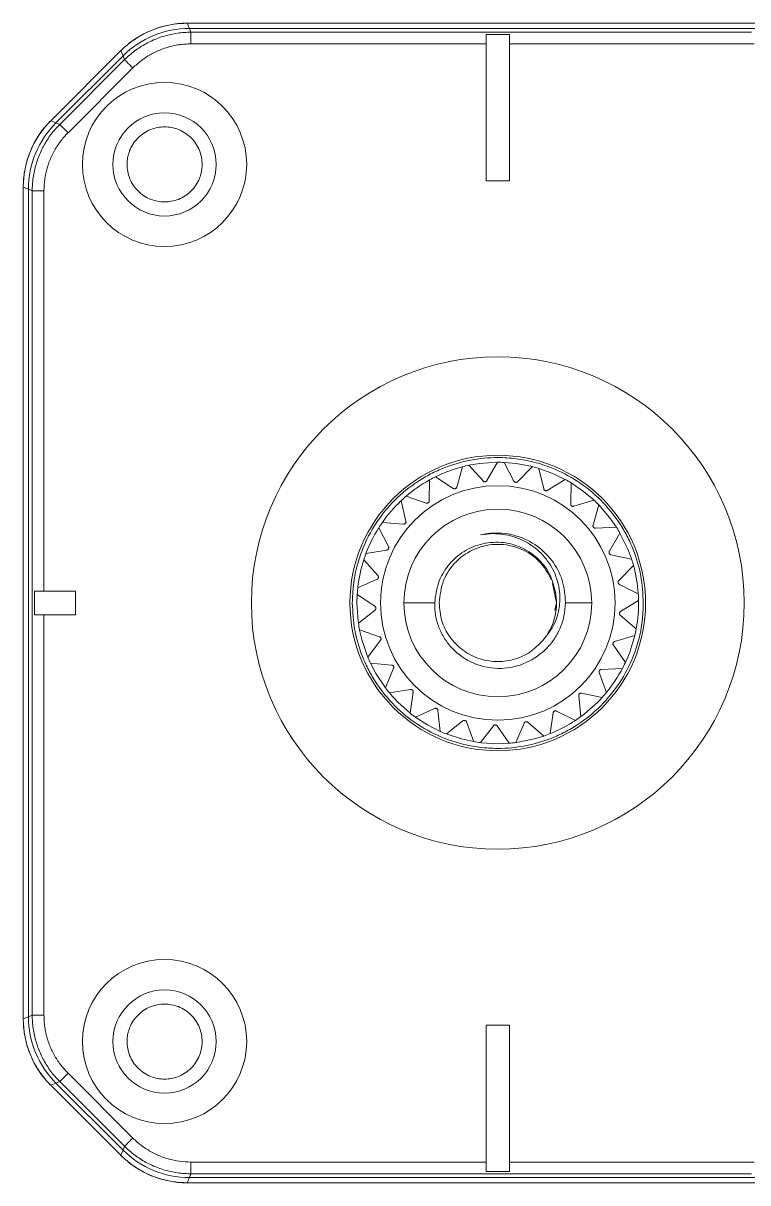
# Model space of a CAD drawing. Header units: millimetres. Extents: x 0 to 297, y 0 to 210.
# Drawn here: x 75.86 to 91.3, y 112.29 to 137.01 of the extents above; entities that cross this region are included whole.
import ezdxf

# ---------------------------------------------------------------- set-up
doc = ezdxf.new("R2010")
doc.units = ezdxf.units.MM

msp = doc.modelspace()

# ---------------------------------------------------------------- linework, layer by layer
at = {"color": 7, "linetype": 'Continuous', "lineweight": 15}
for p, q in [((79.358, 137.014), (79.405, 136.903)), ((119.088, 137.014), (79.358, 137.014)), ((118.977, 136.903), (79.405, 136.903)), ((79.405, 136.903), (79.438, 136.822)), ((91.378, 136.822), (79.438, 136.822)), ((79.438, 136.822), (79.438, 136.572)), ((85.726, 136.772), (86.226, 136.772)), ((85.726, 136.572), (85.726, 136.772)), ((86.226, 136.772), (86.226, 136.572)), ((85.726, 136.572), (79.438, 136.572)), ((85.726, 133.653), (85.726, 136.572)), ((91.438, 136.572), (86.226, 136.572)), ((86.226, 136.572), (86.226, 133.653)), ((77.944, 136.429), (76.45, 134.935)), ((77.991, 136.317), (76.562, 134.888)), ((78.024, 136.237), (76.642, 134.855)), ((77.944, 136.429), (77.991, 136.317)), ((78.024, 136.237), (77.991, 136.317)), ((78.201, 136.06), (76.819, 134.678)), ((76.45, 134.935), (76.562, 134.888)), ((76.562, 134.888), (76.642, 134.855)), ((75.976, 133.474), (75.865, 133.521)), ((75.865, 133.521), (75.865, 115.785)), ((86.226, 133.653), (85.726, 133.653)), ((76.057, 133.441), (75.976, 133.474)), ((75.976, 133.474), (75.976, 115.831)), ((76.057, 133.441), (76.057, 115.864)), ((76.307, 133.441), (76.057, 133.441)), ((76.307, 133.441), (76.307, 124.903)), ((85.662, 127.255), (85.361, 127.589)), ((85.968, 127.653), (85.743, 127.263)), ((86.319, 127.251), (86.111, 127.65)), ((85.025, 127.095), (84.65, 127.344)), ((85.222, 127.556), (85.101, 127.123)), ((86.714, 127.561), (86.399, 127.239)), ((86.955, 127.084), (86.852, 127.522)), ((84.523, 127.277), (84.514, 126.828)), ((87.414, 127.286), (87.029, 127.053)), ((87.529, 126.765), (87.538, 127.214)), ((83.916, 126.834), (84.019, 126.396)), ((84.447, 126.782), (84.023, 126.929)), ((88.024, 126.846), (87.593, 126.716)), ((88.005, 126.312), (88.126, 126.745)), ((83.966, 126.334), (83.518, 126.372)), ((83.439, 126.253), (83.647, 125.854)), ((88.505, 126.268), (88.055, 126.249)), ((88.354, 125.756), (88.579, 126.145)), ((83.611, 125.782), (83.168, 125.707)), ((88.827, 125.588), (88.387, 125.682)), ((83.12, 125.571), (83.421, 125.237)), ((88.553, 125.13), (88.868, 125.451)), ((83.405, 125.158), (82.994, 124.975)), ((76.107, 124.903), (76.307, 124.903)), ((76.107, 124.403), (76.107, 124.903)), ((76.307, 124.903), (76.976, 124.903)), ((76.976, 124.903), (76.976, 124.403)), ((87.226, 124.653), (87.144, 125.069)), ((88.97, 124.85), (88.567, 125.05)), ((82.976, 124.653), (82.982, 124.832)), ((82.982, 124.832), (83.252, 124.653)), ((83.252, 124.653), (83.356, 124.583)), ((84.632, 124.653), (83.976, 124.653)), ((87.194, 124.49), (87.226, 124.653)), ((87.976, 124.653), (87.419, 124.653)), ((88.591, 124.474), (88.887, 124.653)), ((88.887, 124.653), (88.976, 124.707)), ((76.307, 124.403), (76.107, 124.403)), ((76.307, 124.403), (76.307, 115.864)), ((76.976, 124.403), (76.307, 124.403)), ((83.36, 124.503), (83.007, 124.223)), ((88.925, 124.099), (88.584, 124.393)), ((83.031, 124.082), (83.456, 123.934)), ((88.464, 123.829), (88.895, 123.959)), ((83.479, 123.857), (83.207, 123.498)), ((88.695, 123.383), (88.438, 123.753)), ((83.266, 123.367), (83.714, 123.33)), ((83.756, 123.261), (83.581, 122.846)), ((88.293, 122.747), (88.137, 123.169)), ((88.181, 123.236), (88.631, 123.255)), ((83.67, 122.734), (84.114, 122.809)), ((84.172, 122.752), (84.106, 122.307)), ((87.747, 122.231), (87.7, 122.678)), ((87.76, 122.732), (88.2, 122.639)), ((84.22, 122.22), (84.631, 122.403)), ((84.701, 122.363), (84.748, 121.916)), ((84.88, 121.86), (85.233, 122.14)), ((87.089, 121.867), (87.155, 122.312)), ((87.226, 122.349), (87.629, 122.149)), ((85.311, 122.118), (85.467, 121.696)), ((85.609, 121.675), (85.881, 122.034)), ((85.962, 122.032), (86.219, 121.663)), ((86.361, 121.677), (86.535, 122.092)), ((86.614, 122.111), (86.955, 121.817)), ((75.865, 115.785), (75.976, 115.831)), ((75.976, 115.831), (76.057, 115.864)), ((76.307, 115.864), (76.057, 115.864)), ((85.726, 115.653), (86.226, 115.653)), ((85.726, 112.733), (85.726, 115.653)), ((86.226, 115.653), (86.226, 112.733)), ((76.819, 114.627), (78.201, 113.246)), ((76.562, 114.417), (76.45, 114.371)), ((76.45, 114.371), (77.944, 112.877)), ((76.642, 114.45), (76.562, 114.417)), ((76.562, 114.417), (77.991, 112.988)), ((76.642, 114.45), (78.024, 113.069)), ((77.944, 112.877), (77.991, 112.988)), ((77.991, 112.988), (78.024, 113.069)), ((79.438, 112.733), (85.726, 112.733)), ((79.438, 112.733), (79.438, 112.483)), ((85.726, 112.533), (85.726, 112.733)), ((85.726, 112.533), (86.226, 112.533)), ((86.226, 112.733), (91.438, 112.733)), ((86.226, 112.733), (86.226, 112.533)), ((79.405, 112.403), (79.358, 112.291)), ((79.358, 112.291), (119.088, 112.291)), ((79.438, 112.483), (79.405, 112.403)), ((79.405, 112.403), (118.977, 112.403)), ((79.438, 112.483), (91.378, 112.483))]:
    msp.add_line(p, q, dxfattribs=at)
at = {"color": 7, "linetype": 'Continuous', "lineweight": 15, "flags": 128}
for points in [[(78.201, 136.06), (78.166, 136.094), (78.134, 136.127), (78.103, 136.157), (78.077, 136.184), (78.055, 136.206), (78.038, 136.222), (78.028, 136.233), (78.024, 136.237)], [(76.819, 134.678), (76.785, 134.713), (76.752, 134.745), (76.722, 134.776), (76.695, 134.803), (76.673, 134.825), (76.657, 134.841), (76.646, 134.851), (76.642, 134.855)], [(85.361, 127.589), (85.585, 127.627), (85.967, 127.653)], [(86.111, 127.65), (86.368, 127.627), (86.714, 127.561)], [(86.852, 127.522), (87.124, 127.424), (87.414, 127.286)], [(87.538, 127.214), (87.803, 127.033), (88.019, 126.85)], [(88.126, 126.745), (88.356, 126.479), (88.5, 126.275)], [(88.579, 126.145), (88.748, 125.801), (88.824, 125.598)], [(83.005, 124.238), (83.002, 124.261), (82.976, 124.653)], [(83.202, 123.512), (83.079, 123.876), (83.033, 124.07)], [(83.581, 122.846), (83.378, 123.153), (83.266, 123.367)], [(84.096, 122.315), (83.855, 122.531), (83.679, 122.723)], [(84.748, 121.916), (84.476, 122.055), (84.232, 122.212)], [(85.456, 121.698), (85.2, 121.755), (84.894, 121.855)], [(86.219, 121.663), (85.976, 121.653), (85.624, 121.673)], [(86.955, 121.817), (86.753, 121.755), (86.376, 121.679)], [(76.819, 114.627), (76.785, 114.593), (76.752, 114.56), (76.722, 114.53), (76.695, 114.503), (76.673, 114.481), (76.657, 114.464), (76.646, 114.454), (76.642, 114.45)], [(78.201, 113.246), (78.166, 113.211), (78.134, 113.178), (78.103, 113.148), (78.077, 113.121), (78.055, 113.099), (78.038, 113.083), (78.028, 113.073), (78.024, 113.069)]]:
    msp.add_lwpolyline(points, dxfattribs=at)
at = {"color": 7, "linetype": 'Continuous', "lineweight": 15}
for centre, radius in [((78.876, 134.003), 1.75), ((78.876, 134.003), 1.1), ((85.976, 124.653), 5.25), ((85.976, 124.653), 3.15), ((85.976, 124.653), 2.5), ((78.876, 115.303), 1.75), ((78.876, 115.303), 1.1)]:
    msp.add_circle(centre, radius, dxfattribs=at)
for radius, start, end in [(3, 101.8316, 104.5684), (3, 87.4316, 90.1684), (3, 116.2316, 118.9684), (3, 104.6062, 115.9865), (3, 73.0316, 75.7684), (3, 119.0375, 130.6316), (3, 58.6316, 61.3684), (3, 130.6316, 133.3684), (3, 44.2316, 46.9684), (3, 133.4673, 145.0316), (2, 0, 180), (3, 145.0316, 147.7684), (3, 147.8954, 159.4316), (3, 29.8316, 32.5684), (3, 159.4316, 162.1684), (3, 162.1684, 173.5451), (3, 15.4316, 18.1684), (3, 3.9883, 15.4316), (3, 173.8316, 176.5684), (2, 180, 0), (1.25, 320.4721, 8.1319), (3, 349.6096, 1.0316), (3, 1.0316, 3.7684), (3, 188.2316, 190.9684), (3, 335.2266, 346.6316), (3, 346.6316, 349.3684), (3, 202.6316, 205.3684), (3, 332.2316, 334.9684), (3, 320.8396, 332.2316), (3, 217.0316, 219.7684), (3, 306.4488, 317.8316), (3, 317.8316, 320.5684), (3, 231.4316, 234.1684), (3, 292.0542, 303.4316), (3, 303.4316, 306.1684), (3, 245.8316, 248.5684), (3, 260.2316, 262.9684), (3, 274.6316, 277.3684), (3, 289.0316, 291.7684)]:
    msp.add_arc((85.976, 124.653), radius, start, end, dxfattribs=at)
for centre, major_axis, ratio, start_param, end_param in [((79.359, 135.014), (-0.765, 1.848), 0.999955, 5.890502, 6.675869), ((79.405, 134.903), (-0.765, 1.848), 0.999886, 5.890527, 6.675844), ((77.865, 133.521), (-1.848, 0.765), 0.999955, 5.890502, 6.675869), ((77.977, 133.474), (-1.848, 0.765), 0.999886, 5.890527, 6.675844), ((77.865, 115.785), (-1.848, -0.765), 0.999955, 5.890502, 6.675869), ((77.977, 115.831), (-1.848, -0.765), 0.999886, 5.890527, 6.675844), ((79.405, 114.403), (-0.765, -1.848), 0.999886, 5.890527, 6.675844), ((79.359, 114.291), (-0.765, -1.848), 0.999955, 5.890502, 6.675869)]:
    msp.add_ellipse(centre, major_axis=major_axis, ratio=ratio, start_param=start_param, end_param=end_param, dxfattribs=at)
for points, knots in [([(77.945, 136.427), (77.979, 136.46), (78.048, 136.526), (78.16, 136.615), (78.277, 136.697), (78.4, 136.77), (78.528, 136.834), (78.66, 136.888), (78.795, 136.933), (78.934, 136.969), (79.074, 136.994), (79.216, 137.01), (79.312, 137.012), (79.359, 137.013)], [0, 0, 0, 0, 0.09091, 0.181819, 0.272728, 0.363637, 0.454546, 0.545454, 0.636363, 0.727272, 0.818181, 0.90909, 1, 1, 1, 1]), ([(78.024, 136.237), (78.058, 136.27), (78.127, 136.336), (78.239, 136.425), (78.356, 136.506), (78.479, 136.579), (78.607, 136.643), (78.739, 136.698), (78.874, 136.743), (79.013, 136.778), (79.153, 136.804), (79.295, 136.819), (79.39, 136.821), (79.438, 136.822)], [0, 0, 0, 0, 0.090913, 0.181825, 0.272735, 0.363646, 0.454555, 0.545464, 0.636372, 0.727279, 0.818187, 0.909093, 1, 1, 1, 1]), ([(79.438, 136.572), (79.395, 136.572), (79.311, 136.57), (79.184, 136.556), (79.06, 136.533), (78.937, 136.501), (78.779, 136.447), (78.591, 136.36), (78.382, 136.227), (78.261, 136.116), (78.201, 136.06)], [0, 0, 0, 0, 0.092882, 0.18504, 0.276965, 0.369151, 0.462087, 0.641959, 0.820055, 1, 1, 1, 1]), ([(75.866, 133.52), (75.867, 133.568), (75.869, 133.663), (75.885, 133.805), (75.91, 133.945), (75.946, 134.084), (75.991, 134.219), (76.045, 134.351), (76.109, 134.479), (76.182, 134.602), (76.264, 134.719), (76.353, 134.831), (76.419, 134.9), (76.452, 134.934)], [0, 0, 0, 0, 0.09091, 0.181819, 0.272728, 0.363637, 0.454546, 0.545454, 0.636363, 0.727272, 0.818181, 0.90909, 1, 1, 1, 1]), ([(76.057, 133.441), (76.058, 133.489), (76.06, 133.584), (76.075, 133.726), (76.101, 133.867), (76.136, 134.005), (76.181, 134.141), (76.236, 134.273), (76.3, 134.4), (76.373, 134.523), (76.454, 134.64), (76.544, 134.752), (76.609, 134.821), (76.642, 134.855)], [0, 0, 0, 0, 0.090913, 0.181825, 0.272735, 0.363646, 0.454555, 0.545464, 0.636372, 0.727279, 0.818187, 0.909093, 1, 1, 1, 1]), ([(78.076, 134.003), (78.077, 134.028), (78.078, 134.078), (78.089, 134.153), (78.107, 134.226), (78.141, 134.325), (78.203, 134.445), (78.307, 134.572), (78.434, 134.676), (78.62, 134.773), (78.876, 134.822), (79.186, 134.763), (79.412, 134.614), (79.55, 134.445), (79.623, 134.303), (79.668, 134.154), (79.674, 134.053), (79.676, 134.003)], [0, 0, 0, 0, 0.030179, 0.060114, 0.090076, 0.120333, 0.185331, 0.250543, 0.315541, 0.380753, 0.500411, 0.62007, 0.749587, 0.814585, 0.879797, 0.939846, 1, 1, 1, 1]), ([(76.819, 134.678), (76.79, 134.648), (76.731, 134.587), (76.652, 134.487), (76.58, 134.383), (76.515, 134.273), (76.441, 134.123), (76.37, 133.929), (76.316, 133.688), (76.31, 133.524), (76.307, 133.441)], [0, 0, 0, 0, 0.092925, 0.185127, 0.277094, 0.369323, 0.462302, 0.6421, 0.820126, 1, 1, 1, 1]), ([(79.676, 134.003), (79.676, 133.978), (79.674, 133.927), (79.663, 133.853), (79.646, 133.779), (79.612, 133.68), (79.55, 133.56), (79.446, 133.433), (79.319, 133.329), (79.132, 133.233), (78.876, 133.183), (78.567, 133.242), (78.341, 133.391), (78.203, 133.56), (78.13, 133.702), (78.084, 133.852), (78.079, 133.952), (78.076, 134.003)], [0, 0, 0, 0, 0.030179, 0.060114, 0.090076, 0.120333, 0.185331, 0.250543, 0.315541, 0.380753, 0.500411, 0.62007, 0.749587, 0.814585, 0.879797, 0.939846, 1, 1, 1, 1]), ([(82.876, 124.653), (82.881, 124.783), (82.89, 125.042), (82.966, 125.426), (83.111, 125.873), (83.366, 126.367), (83.769, 126.859), (84.179, 127.195), (84.544, 127.409), (84.914, 127.577), (85.392, 127.717), (85.912, 127.765), (86.366, 127.737), (86.749, 127.664), (87.197, 127.518), (87.691, 127.263), (88.183, 126.86), (88.519, 126.45), (88.732, 126.085), (88.9, 125.715), (89.045, 125.237), (89.066, 124.848), (89.076, 124.653)], [0, 0, 0, 0, 0.040114, 0.07992, 0.120058, 0.185005, 0.250006, 0.314953, 0.347318, 0.38004, 0.439992, 0.5, 0.540102, 0.579908, 0.620058, 0.685005, 0.750006, 0.814953, 0.847318, 0.88004, 0.940006, 1, 1, 1, 1]), ([(85.101, 127.123), (85.1, 127.119), (85.097, 127.113), (85.091, 127.103), (85.082, 127.095), (85.071, 127.09), (85.059, 127.086), (85.047, 127.086), (85.035, 127.089), (85.029, 127.093), (85.025, 127.095)], [0, 0, 0, 0, 0.139419, 0.260871, 0.372511, 0.4847, 0.604539, 0.722007, 0.850372, 1, 1, 1, 1]), ([(85.743, 127.263), (85.741, 127.26), (85.737, 127.254), (85.728, 127.246), (85.718, 127.241), (85.706, 127.238), (85.693, 127.238), (85.681, 127.241), (85.671, 127.246), (85.665, 127.252), (85.662, 127.255)], [0, 0, 0, 0, 0.1394194, 0.2608724, 0.3725061, 0.4847012, 0.6045412, 0.7220039, 0.8503676, 1, 1, 1, 1]), ([(86.399, 127.239), (86.396, 127.237), (86.391, 127.232), (86.381, 127.227), (86.37, 127.224), (86.357, 127.224), (86.345, 127.227), (86.334, 127.233), (86.325, 127.241), (86.321, 127.248), (86.319, 127.251)], [0, 0, 0, 0, 0.139412, 0.260868, 0.372505, 0.484688, 0.604541, 0.721998, 0.850361, 1, 1, 1, 1]), ([(87.029, 127.053), (87.026, 127.051), (87.019, 127.048), (87.008, 127.045), (86.997, 127.045), (86.985, 127.049), (86.974, 127.054), (86.965, 127.063), (86.958, 127.073), (86.956, 127.08), (86.955, 127.084)], [0, 0, 0, 0, 0.139415, 0.260879, 0.372512, 0.484692, 0.604548, 0.721995, 0.850364, 1, 1, 1, 1]), ([(84.514, 126.828), (84.514, 126.824), (84.513, 126.817), (84.509, 126.806), (84.503, 126.796), (84.494, 126.788), (84.483, 126.782), (84.471, 126.778), (84.459, 126.778), (84.451, 126.78), (84.447, 126.782)], [0, 0, 0, 0, 0.13942, 0.260869, 0.372508, 0.484701, 0.604547, 0.721991, 0.850363, 1, 1, 1, 1]), ([(87.593, 126.716), (87.589, 126.715), (87.582, 126.713), (87.571, 126.713), (87.56, 126.717), (87.549, 126.723), (87.54, 126.731), (87.533, 126.741), (87.529, 126.753), (87.529, 126.76), (87.529, 126.765)], [0, 0, 0, 0, 0.139418, 0.260863, 0.372508, 0.484696, 0.604541, 0.721999, 0.850362, 1, 1, 1, 1]), ([(84.019, 126.396), (84.02, 126.392), (84.021, 126.385), (84.02, 126.373), (84.016, 126.363), (84.009, 126.352), (84.001, 126.344), (83.99, 126.337), (83.978, 126.334), (83.97, 126.334), (83.966, 126.334)], [0, 0, 0, 0, 0.139421, 0.260872, 0.372511, 0.484703, 0.604546, 0.722007, 0.850367, 1, 1, 1, 1]), ([(87.419, 124.653), (87.407, 124.815), (87.382, 125.141), (87.143, 125.58), (86.781, 125.922), (86.322, 126.124), (85.912, 126.163), (85.677, 126.12), (85.606, 126.106)], [0, 0, 0, 0, 0.1817611, 0.3634658, 0.5472057, 0.7322534, 0.918184, 1, 1, 1, 1]), ([(85.606, 126.106), (85.698, 126.119), (85.841, 126.137), (86.128, 126.12), (86.438, 126.04), (86.688, 125.892), (86.912, 125.711), (87.117, 125.47), (87.286, 125.065), (87.316, 124.629), (87.21, 124.199), (87.03, 123.971), (86.941, 123.857)], [0, 0, 0, 0, 0.0803583, 0.1251277, 0.2499847, 0.3540465, 0.3751262, 0.500097, 0.6250594, 0.7499876, 0.8748754, 1, 1, 1, 1]), ([(88.055, 126.249), (88.051, 126.249), (88.044, 126.249), (88.033, 126.252), (88.023, 126.258), (88.014, 126.266), (88.007, 126.277), (88.003, 126.288), (88.002, 126.301), (88.004, 126.308), (88.005, 126.312)], [0, 0, 0, 0, 0.139419, 0.260878, 0.372506, 0.4847, 0.604546, 0.722001, 0.850364, 1, 1, 1, 1]), ([(83.647, 125.854), (83.649, 125.851), (83.652, 125.844), (83.653, 125.833), (83.652, 125.821), (83.648, 125.81), (83.642, 125.799), (83.633, 125.79), (83.623, 125.784), (83.615, 125.783), (83.611, 125.782)], [0, 0, 0, 0, 0.139418, 0.260869, 0.372506, 0.484694, 0.60454, 0.721997, 0.850364, 1, 1, 1, 1]), ([(87.214, 124.83), (87.184, 124.968), (87.123, 125.244), (86.865, 125.593), (86.514, 125.843), (86.094, 125.964), (85.654, 125.94), (85.243, 125.772), (84.91, 125.476), (84.683, 125.088), (84.649, 124.796), (84.632, 124.653)], [0, 0, 0, 0, 0.1084792, 0.2172104, 0.3267412, 0.4374788, 0.5490376, 0.661281, 0.7746408, 0.8890386, 1, 1, 1, 1]), ([(87.121, 125.147), (87.044, 125.285), (86.886, 125.567), (86.465, 125.837), (85.977, 125.936), (85.485, 125.838), (85.072, 125.56), (84.783, 125.144), (84.745, 124.816), (84.726, 124.653)], [0, 0, 0, 0, 0.138074, 0.281729, 0.425383, 0.569037, 0.712692, 0.856346, 1, 1, 1, 1]), ([(88.387, 125.682), (88.383, 125.683), (88.376, 125.685), (88.366, 125.69), (88.358, 125.698), (88.352, 125.709), (88.347, 125.721), (88.346, 125.733), (88.349, 125.745), (88.352, 125.752), (88.354, 125.756)], [0, 0, 0, 0, 0.139426, 0.260867, 0.372506, 0.484695, 0.60454, 0.721999, 0.850365, 1, 1, 1, 1]), ([(83.421, 125.237), (83.424, 125.234), (83.428, 125.229), (83.433, 125.218), (83.435, 125.207), (83.434, 125.195), (83.43, 125.183), (83.424, 125.172), (83.415, 125.163), (83.408, 125.16), (83.405, 125.158)], [0, 0, 0, 0, 0.139418, 0.26087, 0.372508, 0.484698, 0.604547, 0.722002, 0.850361, 1, 1, 1, 1]), ([(88.567, 125.05), (88.564, 125.052), (88.557, 125.055), (88.549, 125.063), (88.543, 125.073), (88.54, 125.085), (88.539, 125.097), (88.541, 125.11), (88.546, 125.121), (88.551, 125.127), (88.553, 125.13)], [0, 0, 0, 0, 0.139427, 0.260874, 0.372513, 0.484702, 0.604546, 0.722001, 0.850368, 1, 1, 1, 1]), ([(89.076, 124.653), (89.072, 124.523), (89.063, 124.263), (88.987, 123.88), (88.841, 123.432), (88.586, 122.938), (88.183, 122.446), (87.773, 122.11), (87.409, 121.897), (87.039, 121.729), (86.561, 121.589), (86.041, 121.541), (85.587, 121.569), (85.203, 121.642), (84.756, 121.788), (84.262, 122.042), (83.77, 122.446), (83.434, 122.856), (83.22, 123.22), (83.053, 123.59), (82.907, 124.068), (82.887, 124.458), (82.876, 124.653)], [0, 0, 0, 0, 0.0401143, 0.0799202, 0.1200584, 0.1850049, 0.2500065, 0.314953, 0.3473174, 0.3800397, 0.4399924, 0.4999994, 0.5401018, 0.5799078, 0.6200584, 0.685005, 0.7500065, 0.8149531, 0.8473175, 0.8800398, 0.9400065, 1, 1, 1, 1]), ([(84.632, 124.653), (84.635, 124.564), (84.641, 124.387), (84.716, 124.13), (84.836, 123.891), (85.002, 123.678), (85.208, 123.502), (85.445, 123.368), (85.704, 123.283), (85.977, 123.25), (86.251, 123.271), (86.518, 123.346), (86.766, 123.471), (86.986, 123.644), (87.169, 123.856), (87.306, 124.102), (87.397, 124.371), (87.412, 124.559), (87.419, 124.653)], [0, 0, 0, 0, 0.060428, 0.121133, 0.182113, 0.24337, 0.304903, 0.366713, 0.428798, 0.49116, 0.553798, 0.616713, 0.679903, 0.74337, 0.807113, 0.871133, 0.935428, 1, 1, 1, 1]), ([(84.726, 124.653), (84.738, 124.525), (84.76, 124.27), (84.939, 123.922), (85.206, 123.643), (85.547, 123.458), (85.928, 123.384), (86.311, 123.429), (86.67, 123.583), (86.85, 123.766), (86.94, 123.857)], [0, 0, 0, 0, 0.125, 0.25, 0.375, 0.5, 0.625, 0.75, 0.875, 1, 1, 1, 1]), ([(83.356, 124.583), (83.361, 124.58), (83.368, 124.574), (83.375, 124.561), (83.379, 124.548), (83.379, 124.536), (83.376, 124.523), (83.369, 124.511), (83.363, 124.505), (83.36, 124.503)], [0, 0, 0, 0, 0.197268, 0.339199, 0.458476, 0.578085, 0.691202, 0.848057, 1, 1, 1, 1]), ([(88.584, 124.393), (88.581, 124.397), (88.574, 124.404), (88.568, 124.418), (88.566, 124.431), (88.568, 124.443), (88.573, 124.456), (88.581, 124.466), (88.588, 124.471), (88.591, 124.474)], [0, 0, 0, 0, 0.197277, 0.339207, 0.458479, 0.578087, 0.691206, 0.84805, 1, 1, 1, 1]), ([(83.456, 123.934), (83.461, 123.932), (83.47, 123.928), (83.48, 123.917), (83.486, 123.906), (83.489, 123.893), (83.49, 123.88), (83.486, 123.867), (83.482, 123.86), (83.479, 123.857)], [0, 0, 0, 0, 0.197273, 0.3392, 0.458472, 0.57808, 0.691198, 0.848047, 1, 1, 1, 1]), ([(88.438, 123.753), (88.435, 123.757), (88.43, 123.766), (88.428, 123.78), (88.43, 123.794), (88.435, 123.805), (88.442, 123.816), (88.453, 123.825), (88.461, 123.828), (88.464, 123.829)], [0, 0, 0, 0, 0.197274, 0.339202, 0.458476, 0.578083, 0.691196, 0.848051, 1, 1, 1, 1]), ([(83.714, 123.33), (83.719, 123.329), (83.729, 123.327), (83.741, 123.319), (83.75, 123.31), (83.756, 123.299), (83.76, 123.286), (83.76, 123.273), (83.757, 123.265), (83.756, 123.261)], [0, 0, 0, 0, 0.1972823, 0.3392111, 0.4584823, 0.5780818, 0.691203, 0.8480525, 1, 1, 1, 1]), ([(88.137, 123.169), (88.135, 123.174), (88.133, 123.183), (88.134, 123.198), (88.139, 123.21), (88.147, 123.221), (88.157, 123.229), (88.169, 123.235), (88.177, 123.236), (88.181, 123.236)], [0, 0, 0, 0, 0.197272, 0.339202, 0.458474, 0.578086, 0.691209, 0.848057, 1, 1, 1, 1]), ([(84.114, 122.809), (84.119, 122.809), (84.129, 122.81), (84.143, 122.805), (84.154, 122.798), (84.163, 122.789), (84.169, 122.778), (84.173, 122.765), (84.172, 122.756), (84.172, 122.752)], [0, 0, 0, 0, 0.197271, 0.339201, 0.458466, 0.578077, 0.691196, 0.84805, 1, 1, 1, 1]), ([(87.7, 122.678), (87.7, 122.684), (87.7, 122.693), (87.705, 122.707), (87.713, 122.718), (87.722, 122.726), (87.734, 122.732), (87.747, 122.734), (87.756, 122.733), (87.76, 122.732)], [0, 0, 0, 0, 0.197274, 0.339201, 0.458471, 0.578078, 0.691201, 0.848061, 1, 1, 1, 1]), ([(84.631, 122.403), (84.636, 122.405), (84.645, 122.408), (84.66, 122.408), (84.673, 122.404), (84.683, 122.397), (84.692, 122.387), (84.699, 122.376), (84.7, 122.367), (84.701, 122.363)], [0, 0, 0, 0, 0.197272, 0.339196, 0.458471, 0.578081, 0.691199, 0.848051, 1, 1, 1, 1]), ([(85.233, 122.14), (85.237, 122.143), (85.245, 122.148), (85.26, 122.151), (85.273, 122.15), (85.285, 122.146), (85.296, 122.139), (85.305, 122.129), (85.309, 122.122), (85.311, 122.118)], [0, 0, 0, 0, 0.197268, 0.33919, 0.45848, 0.578083, 0.691205, 0.848055, 1, 1, 1, 1]), ([(87.155, 122.312), (87.156, 122.317), (87.158, 122.326), (87.167, 122.338), (87.177, 122.347), (87.188, 122.352), (87.201, 122.355), (87.214, 122.354), (87.222, 122.351), (87.226, 122.349)], [0, 0, 0, 0, 0.197276, 0.339208, 0.458484, 0.578078, 0.691199, 0.848049, 1, 1, 1, 1]), ([(85.881, 122.034), (85.885, 122.038), (85.891, 122.045), (85.904, 122.051), (85.917, 122.054), (85.93, 122.053), (85.943, 122.049), (85.954, 122.042), (85.959, 122.035), (85.962, 122.032)], [0, 0, 0, 0, 0.1972685, 0.3392106, 0.4584755, 0.5780912, 0.691205, 0.8480575, 1, 1, 1, 1]), ([(86.535, 122.092), (86.538, 122.097), (86.542, 122.105), (86.554, 122.115), (86.566, 122.121), (86.578, 122.123), (86.591, 122.122), (86.604, 122.118), (86.611, 122.113), (86.614, 122.111)], [0, 0, 0, 0, 0.197278, 0.3392, 0.458477, 0.578083, 0.691204, 0.848053, 1, 1, 1, 1]), ([(78.076, 115.303), (78.077, 115.328), (78.078, 115.378), (78.089, 115.453), (78.107, 115.526), (78.141, 115.625), (78.203, 115.745), (78.307, 115.872), (78.434, 115.976), (78.62, 116.073), (78.876, 116.122), (79.186, 116.063), (79.412, 115.914), (79.55, 115.745), (79.623, 115.603), (79.668, 115.454), (79.674, 115.353), (79.676, 115.303)], [0, 0, 0, 0, 0.030179, 0.060114, 0.090076, 0.120333, 0.185331, 0.250543, 0.315541, 0.380753, 0.500411, 0.62007, 0.749587, 0.814585, 0.879797, 0.939846, 1, 1, 1, 1]), ([(76.452, 114.371), (76.419, 114.406), (76.353, 114.474), (76.264, 114.586), (76.182, 114.703), (76.109, 114.826), (76.045, 114.954), (75.991, 115.086), (75.946, 115.222), (75.91, 115.36), (75.885, 115.501), (75.869, 115.643), (75.867, 115.738), (75.866, 115.785)], [0, 0, 0, 0, 0.09091, 0.181819, 0.272728, 0.363637, 0.454546, 0.545454, 0.636363, 0.727272, 0.818181, 0.90909, 1, 1, 1, 1]), ([(76.642, 114.45), (76.609, 114.485), (76.544, 114.553), (76.454, 114.665), (76.373, 114.782), (76.3, 114.905), (76.236, 115.033), (76.181, 115.165), (76.136, 115.3), (76.101, 115.439), (76.075, 115.58), (76.06, 115.722), (76.058, 115.817), (76.057, 115.864)], [0, 0, 0, 0, 0.0909128, 0.1818246, 0.2727355, 0.3636456, 0.4545549, 0.5454637, 0.6363718, 0.7272794, 0.8181866, 0.9090934, 1, 1, 1, 1]), ([(76.307, 115.864), (76.308, 115.822), (76.309, 115.737), (76.323, 115.611), (76.346, 115.486), (76.378, 115.363), (76.432, 115.205), (76.519, 115.017), (76.652, 114.808), (76.763, 114.688), (76.819, 114.627)], [0, 0, 0, 0, 0.092882, 0.18504, 0.276965, 0.369151, 0.462087, 0.641959, 0.820055, 1, 1, 1, 1]), ([(79.676, 115.303), (79.676, 115.278), (79.674, 115.227), (79.663, 115.153), (79.646, 115.079), (79.612, 114.98), (79.55, 114.86), (79.446, 114.733), (79.319, 114.629), (79.132, 114.533), (78.876, 114.483), (78.567, 114.542), (78.341, 114.691), (78.203, 114.86), (78.13, 115.002), (78.084, 115.152), (78.079, 115.252), (78.076, 115.303)], [0, 0, 0, 0, 0.030179, 0.060114, 0.090076, 0.120333, 0.185331, 0.250543, 0.315541, 0.380753, 0.500411, 0.62007, 0.749587, 0.814585, 0.879797, 0.939846, 1, 1, 1, 1]), ([(78.201, 113.246), (78.231, 113.216), (78.293, 113.157), (78.392, 113.078), (78.496, 113.006), (78.606, 112.942), (78.756, 112.868), (78.95, 112.796), (79.191, 112.743), (79.356, 112.736), (79.438, 112.733)], [0, 0, 0, 0, 0.092925, 0.185127, 0.277094, 0.369323, 0.462302, 0.6421, 0.820126, 1, 1, 1, 1]), ([(79.438, 112.483), (79.39, 112.484), (79.295, 112.486), (79.153, 112.502), (79.012, 112.527), (78.874, 112.562), (78.738, 112.608), (78.606, 112.662), (78.479, 112.726), (78.356, 112.799), (78.239, 112.881), (78.127, 112.97), (78.058, 113.036), (78.024, 113.069)], [0, 0, 0, 0, 0.0909127, 0.1818245, 0.2727354, 0.3636455, 0.4545549, 0.5454636, 0.6363717, 0.7272794, 0.8181866, 0.9090934, 1, 1, 1, 1]), ([(79.359, 112.293), (79.312, 112.294), (79.216, 112.296), (79.074, 112.312), (78.934, 112.337), (78.795, 112.372), (78.66, 112.417), (78.528, 112.472), (78.4, 112.536), (78.277, 112.609), (78.16, 112.69), (78.048, 112.78), (77.979, 112.845), (77.945, 112.878)], [0, 0, 0, 0, 0.09091, 0.181819, 0.272728, 0.363637, 0.454546, 0.545454, 0.636363, 0.727272, 0.818181, 0.90909, 1, 1, 1, 1])]:
    msp.add_open_spline(points, degree=3, knots=knots, dxfattribs=at)

doc.saveas('drawing.dxf')
